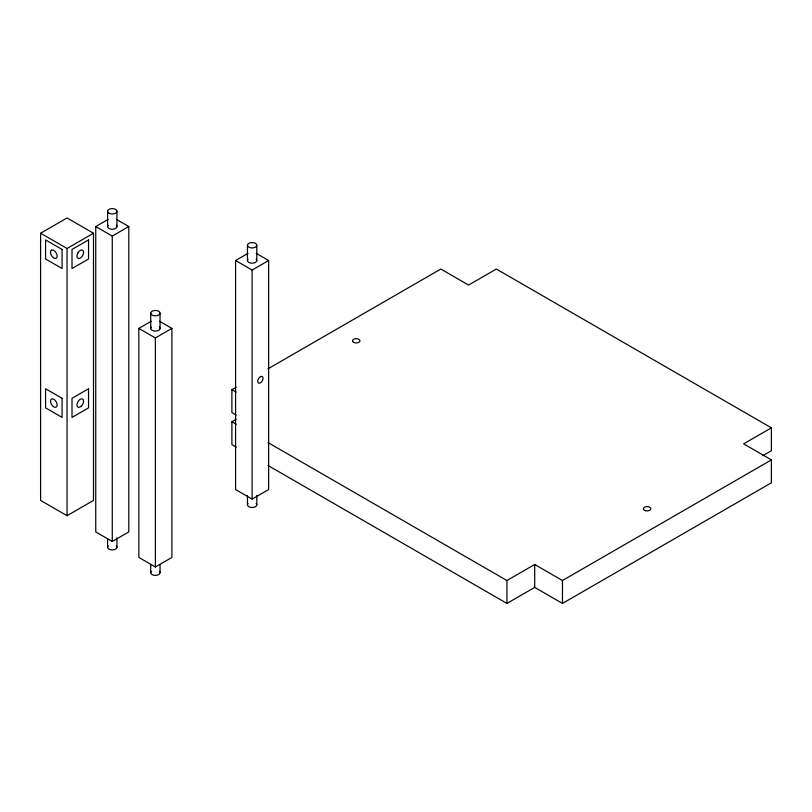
<?xml version="1.0" encoding="UTF-8"?>
<svg xmlns="http://www.w3.org/2000/svg" width="812" height="812" viewBox="0 0 812 812"><rect width="100%" height="100%" fill="white"/><g stroke="black" fill="none" stroke-linecap="round" stroke-linejoin="round"><path stroke-width="1.22" d="M40.6 233.227L67.051 217.951L93.492 233.227L93.492 500.425L67.051 515.701L40.6 500.425L40.6 233.227L67.051 248.492L93.492 233.227M116.4 219.392L128.803 226.548L128.803 531.931L112.269 541.472L95.745 531.931L95.745 226.548L108.138 219.392M95.745 226.548L112.269 236.089L128.803 226.548M256.247 253.354L268.64 260.51L268.64 489.545L252.116 499.096L235.581 489.545L235.581 260.51L247.985 253.354M159.507 321.247L171.911 328.403L171.911 557.438L155.376 566.979L138.852 557.438L138.852 328.403L151.245 321.247M235.581 260.51L252.116 270.061L268.64 260.51M138.852 328.403L155.376 337.944L171.911 328.403M236.17 415.023L231.897 412.557L231.897 389.658L236.272 387.131M267.99 368.821L440.825 269.036L468.585 285.063L496.355 269.036L771.4 427.833L771.4 450.731L762.854 455.664M236.272 447.158L231.897 444.621L231.897 421.722L236.17 419.256M268.051 442.601L506.932 580.519L534.702 564.482L562.472 580.519L771.4 459.897L771.4 482.795L562.472 603.417L534.702 587.391L506.932 603.417L268.051 465.499M771.4 427.833L743.63 443.859L771.4 459.897M231.897 389.658L236.17 392.125M231.897 421.722L236.272 424.25M562.472 580.519L562.472 603.417M534.702 564.482L534.702 587.391M506.932 580.519L506.932 603.417M256.795 245.244A4.679 2.7 0 0 1 249.781 247.579A4.679 2.7 0 0 1 249.781 242.91A4.679 2.7 0 0 1 256.795 245.244L256.795 260.51M256.795 495.421L256.795 504.82M252.116 270.061L252.116 499.096M247.437 245.244L247.437 260.51M247.437 495.421L247.437 504.82M160.055 313.138A4.679 2.7 0 0 1 153.042 315.472A4.679 2.7 0 0 1 153.042 310.803A4.679 2.7 0 0 1 160.055 313.138L160.055 328.403M160.055 564.482L160.055 572.704M155.376 337.944L155.376 566.979M150.707 313.138L150.707 328.403M150.707 564.482L150.707 572.704M116.948 211.282L116.948 226.548M116.948 537.798L116.948 547.197M112.269 236.089L112.269 541.472M107.59 211.282L107.59 226.548M107.59 538.975L107.59 547.197M67.051 248.492L67.051 515.701M159.426 327.053A4.679 2.7 0 0 1 155.376 331.103A4.679 2.7 0 0 1 151.326 327.053M116.319 225.198A4.679 2.7 0 0 1 112.269 229.248A4.679 2.7 0 0 1 108.219 225.198M116.319 545.847A4.679 2.7 0 0 1 112.269 549.897A4.679 2.7 0 0 1 108.219 545.847M159.426 571.354A4.679 2.7 0 0 1 155.376 575.403A4.679 2.7 0 0 1 151.326 571.354M256.166 259.17A4.679 2.7 0 0 1 252.116 263.21A4.679 2.7 0 0 1 248.066 259.17M256.166 503.47A4.679 2.7 0 0 1 252.116 507.52A4.679 2.7 0 0 1 248.066 503.47M77.932 252.867L77.404 253.963A4.679 2.7 -60 0 0 77.404 257.78L77.932 258.267A4.679 2.7 -60 0 0 82.611 255.567L83.129 254.471A4.679 2.7 -60 0 0 83.129 250.654L82.611 250.167A4.679 2.7 -60 0 0 77.932 252.867M51.501 250.197L50.983 250.685A4.639 2.68 60 0 0 50.983 254.471L51.501 255.557A4.639 2.68 60 0 0 56.14 258.236L56.667 257.749A4.639 2.68 60 0 0 56.667 253.963L56.14 252.877A4.639 2.68 60 0 0 51.501 250.197M260.378 376.748L259.698 377.245A3.735 2.162 -60 0 0 257.739 381.325A3.735 2.162 -60 0 0 259.698 383.152L261.068 382.361A3.735 2.162 -60 0 0 263.027 378.28A3.735 2.162 -60 0 0 261.068 376.453L260.378 376.748M88.538 239.905L72.004 249.446L72.004 268.528L88.538 258.987L88.538 239.905M88.538 388.775L72.004 398.316L72.004 417.398L88.538 407.857L88.538 388.775M62.088 249.446L45.563 239.905L45.563 258.987L62.088 268.528L62.088 249.446M62.088 398.316L45.563 388.775L45.563 407.857L62.088 417.398L62.088 398.316M108.96 213.191A4.679 2.7 0 0 0 116.786 211.983A4.679 2.7 0 0 0 111.061 208.674A4.679 2.7 0 0 0 108.96 213.191M50.517 401.179A4.679 2.7 60 0 0 55.48 407.35A4.679 2.7 60 0 0 55.48 400.732A4.679 2.7 60 0 0 50.517 401.179M81.129 406.284A4.679 2.7 -60 0 0 82.611 399.037A4.679 2.7 -60 0 0 77.079 403.94A4.679 2.7 -60 0 0 81.129 406.284M353.545 342.319A3.735 2.162 0 0 0 359.807 341.355A3.735 2.162 0 0 0 355.22 338.716A3.735 2.162 0 0 0 353.545 342.319M645.236 510.626A3.735 2.162 0 0 0 650.838 508.748A3.735 2.162 0 0 0 645.236 506.881A3.735 2.162 0 0 0 645.236 510.626"/></g></svg>
